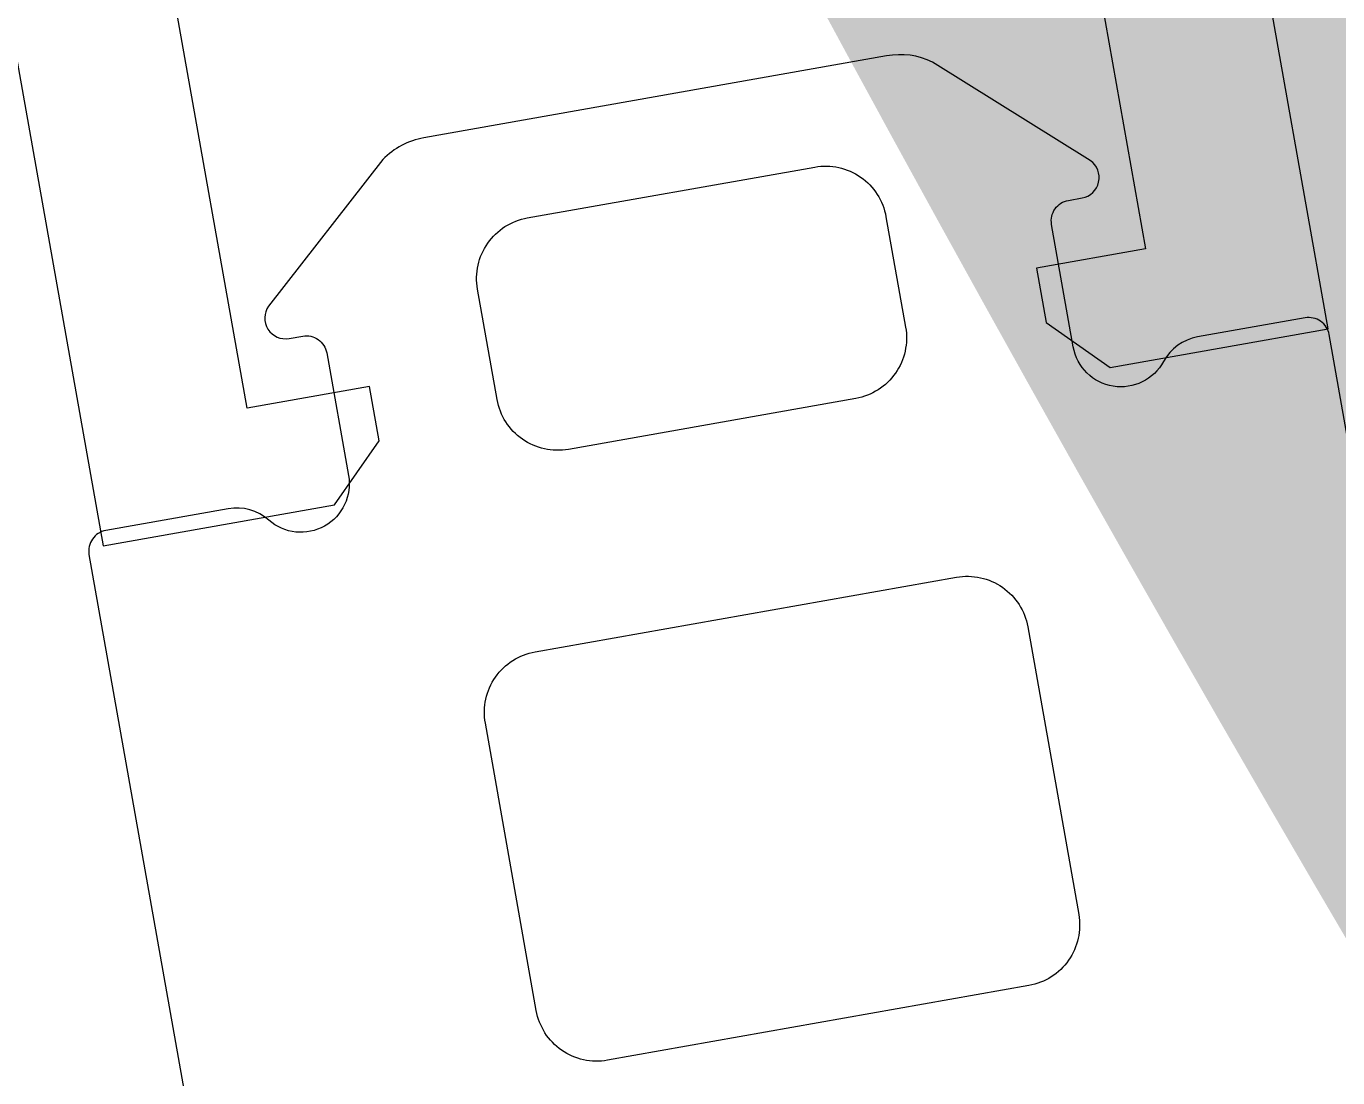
# Model space of a CAD drawing. Header units: millimetres. Extents: x 0 to 9483559, y -180456 to 305735.
# Drawn here: x 457245.15 to 457256.72, y 27038.27 to 27047.54 of the extents above; entities that cross this region are included whole.
import ezdxf
from ezdxf.enums import TextEntityAlignment as Align

# ---------------------------------------------------------------- set-up
doc = ezdxf.new("R2018")
doc.units = ezdxf.units.MM
for name, color, linetype, lineweight in [('АР_Маркер экспликации', 239, 'Continuous', 13), ('АР_Номер помещения', 250, 'Continuous', 9), ('АР_Размеры', 175, 'Continuous', 9), ('АР_Сущ Несущая стена', 250, 'Continuous', 50)]:
    doc.layers.add(name, color=color, linetype=linetype, lineweight=lineweight)
doc.layers.add('АР_Названия помещений', color=124, linetype='Continuous', lineweight=5, plot=False)
doc.layers.add('АР_Помещения_площадь', color=19, linetype='Continuous', lineweight=9, plot=False)
doc.styles.add('ISOCPEUR', font='', dxfattribs={"height": 250})
doc.styles.get("Standard").update_dxf_attribs({"font": 'GOST.TTF'})
doc.styles.get('ISOCPEUR').set_extended_font_data('ISOCPEUR', italic=True)

# ---------------------------------------------------------------- blocks, each defined once
blk = doc.blocks.new('*U333')
at = {"color": 7, "style": 'ISOCPEUR', "width": 0.7, "flags": 1}
blk.add_attdef('КАТЕГОРИЯ', (-499.166, -2092.186), '', height=250, dxfattribs=at)
at = {"layer": 'АР_Номер помещения', "color": 7, "style": 'ISOCPEUR', "width": 0.7}
blk.add_attdef('НОМЕР_ПОМЕЩЕНИЯ', text='', height=300, dxfattribs=at).set_placement((-13874.5, 6637.552), align=Align.MIDDLE_CENTER)
at = {"layer": 'АР_Помещения_площадь', "color": 7, "lineweight": 30, "width": 0.7, "flags": 104}
blk.add_attdef('ИМЯ_ПОМЕЩЕНИЯ', text='', height=100, dxfattribs=at).set_placement((157.628, 1217.141), align=Align.MIDDLE_CENTER)
at = {"layer": 'АР_Помещения_площадь', "color": 7, "style": 'ISOCPEUR', "width": 0.7}
blk.add_attdef('ПЛОЩАДЬ_ПОМЕЩЕНИЯ', text='', height=200, dxfattribs=at).set_placement((-12654.582, 407.672), align=Align.MIDDLE_RIGHT)
blk = doc.blocks.new('*U327')
at = {"color": 7, "style": 'ISOCPEUR', "width": 0.7, "flags": 1}
blk.add_attdef('КАТЕГОРИЯ', (-499.166, -2092.186), '', height=250, dxfattribs=at)
at = {"layer": 'АР_Номер помещения', "color": 7, "style": 'ISOCPEUR', "width": 0.7}
blk.add_attdef('НОМЕР_ПОМЕЩЕНИЯ', text='', height=300, dxfattribs=at).set_placement((-17424.901, 1870.773), align=Align.MIDDLE_CENTER)
at = {"layer": 'АР_Помещения_площадь', "color": 7, "lineweight": 30, "width": 0.7, "flags": 104}
blk.add_attdef('ИМЯ_ПОМЕЩЕНИЯ', text='', height=100, dxfattribs=at).set_placement((157.628, 1217.141), align=Align.MIDDLE_CENTER)
at = {"layer": 'АР_Помещения_площадь', "color": 7, "style": 'ISOCPEUR', "width": 0.7}
blk.add_attdef('ПЛОЩАДЬ_ПОМЕЩЕНИЯ', text='', height=200, dxfattribs=at).set_placement((-12452.811, 399.356), align=Align.MIDDLE_RIGHT)

msp = doc.modelspace()

# ---------------------------------------------------------------- linework, layer by layer
at = {"layer": 'АР_Размеры', "color": 5, "lineweight": 9, "ltscale": 100, "transparency": 33554687}
for points in [[(457228.551, 27140.44), (457245.829, 27042.958), (457247.87, 27043.32), (457248.265, 27043.885), (457248.18, 27044.365), (457247.099, 27044.174), (457246.227, 27049.096)], [(457228.551, 27140.44), (457245.829, 27042.958), (457247.87, 27043.32), (457248.265, 27043.885), (457248.18, 27044.365), (457247.099, 27044.174), (457246.227, 27049.096)], [(457228.551, 27140.44), (457245.829, 27042.958), (457247.87, 27043.32), (457248.265, 27043.885), (457248.18, 27044.365), (457247.099, 27044.174), (457246.227, 27049.096)], [(457228.551, 27140.44), (457245.829, 27042.958), (457247.87, 27043.32), (457248.265, 27043.885), (457248.18, 27044.365), (457247.099, 27044.174), (457246.227, 27049.096)], [(457228.551, 27140.44), (457245.829, 27042.958), (457247.87, 27043.32), (457248.265, 27043.885), (457248.18, 27044.365), (457247.099, 27044.174), (457246.227, 27049.096)], [(457228.551, 27140.44), (457245.829, 27042.958), (457247.87, 27043.32), (457248.265, 27043.885), (457248.18, 27044.365), (457247.099, 27044.174), (457246.227, 27049.096)], [(457228.551, 27140.44), (457245.829, 27042.958), (457247.87, 27043.32), (457248.265, 27043.885), (457248.18, 27044.365), (457247.099, 27044.174), (457246.227, 27049.096)], [(457228.551, 27140.44), (457245.829, 27042.958), (457247.87, 27043.32), (457248.265, 27043.885), (457248.18, 27044.365), (457247.099, 27044.174), (457246.227, 27049.096)], [(457228.551, 27140.44), (457245.829, 27042.958), (457247.87, 27043.32), (457248.265, 27043.885), (457248.18, 27044.365), (457247.099, 27044.174), (457246.227, 27049.096)], [(457228.551, 27140.44), (457245.829, 27042.958), (457247.87, 27043.32), (457248.265, 27043.885), (457248.18, 27044.365), (457247.099, 27044.174), (457246.227, 27049.096)], [(457228.551, 27140.44), (457245.829, 27042.958), (457247.87, 27043.32), (457248.265, 27043.885), (457248.18, 27044.365), (457247.099, 27044.174), (457246.227, 27049.096)], [(457228.551, 27140.44), (457245.829, 27042.958), (457247.87, 27043.32), (457248.265, 27043.885), (457248.18, 27044.365), (457247.099, 27044.174), (457246.227, 27049.096)], [(457228.551, 27140.44), (457245.829, 27042.958), (457247.87, 27043.32), (457248.265, 27043.885), (457248.18, 27044.365), (457247.099, 27044.174), (457246.227, 27049.096)], [(457228.551, 27140.44), (457245.829, 27042.958), (457247.87, 27043.32), (457248.265, 27043.885), (457248.18, 27044.365), (457247.099, 27044.174), (457246.227, 27049.096)], [(457228.551, 27140.44), (457245.829, 27042.958), (457247.87, 27043.32), (457248.265, 27043.885), (457248.18, 27044.365), (457247.099, 27044.174), (457246.227, 27049.096)], [(457228.551, 27140.44), (457245.829, 27042.958), (457247.87, 27043.32), (457248.265, 27043.885), (457248.18, 27044.365), (457247.099, 27044.174), (457246.227, 27049.096)], [(457228.551, 27140.44), (457245.829, 27042.958), (457247.87, 27043.32), (457248.265, 27043.885), (457248.18, 27044.365), (457247.099, 27044.174), (457246.227, 27049.096)], [(457228.551, 27140.44), (457245.829, 27042.958), (457247.87, 27043.32), (457248.265, 27043.885), (457248.18, 27044.365), (457247.099, 27044.174), (457246.227, 27049.096)], [(457228.551, 27140.44), (457245.829, 27042.958), (457247.87, 27043.32), (457248.265, 27043.885), (457248.18, 27044.365), (457247.099, 27044.174), (457246.227, 27049.096)], [(457228.551, 27140.44), (457245.829, 27042.958), (457247.87, 27043.32), (457248.265, 27043.885), (457248.18, 27044.365), (457247.099, 27044.174), (457246.227, 27049.096)], [(457228.551, 27140.44), (457245.829, 27042.958), (457247.87, 27043.32), (457248.265, 27043.885), (457248.18, 27044.365), (457247.099, 27044.174), (457246.227, 27049.096)], [(457228.551, 27140.44), (457245.829, 27042.958), (457247.87, 27043.32), (457248.265, 27043.885), (457248.18, 27044.365), (457247.099, 27044.174), (457246.227, 27049.096)], [(457228.551, 27140.44), (457245.829, 27042.958), (457247.87, 27043.32), (457248.265, 27043.885), (457248.18, 27044.365), (457247.099, 27044.174), (457246.227, 27049.096)], [(457228.551, 27140.44), (457245.829, 27042.958), (457247.87, 27043.32), (457248.265, 27043.885), (457248.18, 27044.365), (457247.099, 27044.174), (457246.227, 27049.096)], [(457228.551, 27140.44), (457245.829, 27042.958), (457247.87, 27043.32), (457248.265, 27043.885), (457248.18, 27044.365), (457247.099, 27044.174), (457246.227, 27049.096)], [(457228.551, 27140.44), (457245.829, 27042.958), (457247.87, 27043.32), (457248.265, 27043.885), (457248.18, 27044.365), (457247.099, 27044.174), (457246.227, 27049.096)], [(457228.551, 27140.44), (457245.829, 27042.958), (457247.87, 27043.32), (457248.265, 27043.885), (457248.18, 27044.365), (457247.099, 27044.174), (457246.227, 27049.096)], [(457228.551, 27140.44), (457245.829, 27042.958), (457247.87, 27043.32), (457248.265, 27043.885), (457248.18, 27044.365), (457247.099, 27044.174), (457246.227, 27049.096)], [(457228.551, 27140.44), (457245.829, 27042.958), (457247.87, 27043.32), (457248.265, 27043.885), (457248.18, 27044.365), (457247.099, 27044.174), (457246.227, 27049.096)], [(457228.551, 27140.44), (457245.829, 27042.958), (457247.87, 27043.32), (457248.265, 27043.885), (457248.18, 27044.365), (457247.099, 27044.174), (457246.227, 27049.096)], [(457228.551, 27140.44), (457245.829, 27042.958), (457247.87, 27043.32), (457248.265, 27043.885), (457248.18, 27044.365), (457247.099, 27044.174), (457246.227, 27049.096)], [(457254.15, 27050.5), (457255.022, 27045.578), (457254.062, 27045.408), (457254.147, 27044.928), (457254.712, 27044.532), (457256.633, 27044.873), (457255.591, 27050.755)], [(457254.15, 27050.5), (457255.022, 27045.578), (457254.062, 27045.408), (457254.147, 27044.928), (457254.712, 27044.532), (457256.633, 27044.873), (457255.591, 27050.755)], [(457254.15, 27050.5), (457255.022, 27045.578), (457254.062, 27045.408), (457254.147, 27044.928), (457254.712, 27044.532), (457256.633, 27044.873), (457255.591, 27050.755)], [(457254.15, 27050.5), (457255.022, 27045.578), (457254.062, 27045.408), (457254.147, 27044.928), (457254.712, 27044.532), (457256.633, 27044.873), (457255.591, 27050.755)], [(457254.15, 27050.5), (457255.022, 27045.578), (457254.062, 27045.408), (457254.147, 27044.928), (457254.712, 27044.532), (457256.633, 27044.873), (457255.591, 27050.755)], [(457254.15, 27050.5), (457255.022, 27045.578), (457254.062, 27045.408), (457254.147, 27044.928), (457254.712, 27044.532), (457256.633, 27044.873), (457255.591, 27050.755)], [(457254.15, 27050.5), (457255.022, 27045.578), (457254.062, 27045.408), (457254.147, 27044.928), (457254.712, 27044.532), (457256.633, 27044.873), (457255.591, 27050.755)], [(457254.15, 27050.5), (457255.022, 27045.578), (457254.062, 27045.408), (457254.147, 27044.928), (457254.712, 27044.532), (457256.633, 27044.873), (457255.591, 27050.755)], [(457254.15, 27050.5), (457255.022, 27045.578), (457254.062, 27045.408), (457254.147, 27044.928), (457254.712, 27044.532), (457256.633, 27044.873), (457255.591, 27050.755)], [(457254.15, 27050.5), (457255.022, 27045.578), (457254.062, 27045.408), (457254.147, 27044.928), (457254.712, 27044.532), (457256.633, 27044.873), (457255.591, 27050.755)], [(457254.15, 27050.5), (457255.022, 27045.578), (457254.062, 27045.408), (457254.147, 27044.928), (457254.712, 27044.532), (457256.633, 27044.873), (457255.591, 27050.755)], [(457254.15, 27050.5), (457255.022, 27045.578), (457254.062, 27045.408), (457254.147, 27044.928), (457254.712, 27044.532), (457256.633, 27044.873), (457255.591, 27050.755)], [(457254.15, 27050.5), (457255.022, 27045.578), (457254.062, 27045.408), (457254.147, 27044.928), (457254.712, 27044.532), (457256.633, 27044.873), (457255.591, 27050.755)], [(457254.15, 27050.5), (457255.022, 27045.578), (457254.062, 27045.408), (457254.147, 27044.928), (457254.712, 27044.532), (457256.633, 27044.873), (457255.591, 27050.755)], [(457254.15, 27050.5), (457255.022, 27045.578), (457254.062, 27045.408), (457254.147, 27044.928), (457254.712, 27044.532), (457256.633, 27044.873), (457255.591, 27050.755)], [(457254.15, 27050.5), (457255.022, 27045.578), (457254.062, 27045.408), (457254.147, 27044.928), (457254.712, 27044.532), (457256.633, 27044.873), (457255.591, 27050.755)], [(457254.15, 27050.5), (457255.022, 27045.578), (457254.062, 27045.408), (457254.147, 27044.928), (457254.712, 27044.532), (457256.633, 27044.873), (457255.591, 27050.755)], [(457254.15, 27050.5), (457255.022, 27045.578), (457254.062, 27045.408), (457254.147, 27044.928), (457254.712, 27044.532), (457256.633, 27044.873), (457255.591, 27050.755)], [(457254.15, 27050.5), (457255.022, 27045.578), (457254.062, 27045.408), (457254.147, 27044.928), (457254.712, 27044.532), (457256.633, 27044.873), (457255.591, 27050.755)], [(457254.15, 27050.5), (457255.022, 27045.578), (457254.062, 27045.408), (457254.147, 27044.928), (457254.712, 27044.532), (457256.633, 27044.873), (457255.591, 27050.755)], [(457254.15, 27050.5), (457255.022, 27045.578), (457254.062, 27045.408), (457254.147, 27044.928), (457254.712, 27044.532), (457256.633, 27044.873), (457255.591, 27050.755)], [(457254.15, 27050.5), (457255.022, 27045.578), (457254.062, 27045.408), (457254.147, 27044.928), (457254.712, 27044.532), (457256.633, 27044.873), (457255.591, 27050.755)], [(457254.15, 27050.5), (457255.022, 27045.578), (457254.062, 27045.408), (457254.147, 27044.928), (457254.712, 27044.532), (457256.633, 27044.873), (457255.591, 27050.755)], [(457254.15, 27050.5), (457255.022, 27045.578), (457254.062, 27045.408), (457254.147, 27044.928), (457254.712, 27044.532), (457256.633, 27044.873), (457255.591, 27050.755)], [(457254.15, 27050.5), (457255.022, 27045.578), (457254.062, 27045.408), (457254.147, 27044.928), (457254.712, 27044.532), (457256.633, 27044.873), (457255.591, 27050.755)], [(457254.15, 27050.5), (457255.022, 27045.578), (457254.062, 27045.408), (457254.147, 27044.928), (457254.712, 27044.532), (457256.633, 27044.873), (457255.591, 27050.755)], [(457254.15, 27050.5), (457255.022, 27045.578), (457254.062, 27045.408), (457254.147, 27044.928), (457254.712, 27044.532), (457256.633, 27044.873), (457255.591, 27050.755)], [(457254.15, 27050.5), (457255.022, 27045.578), (457254.062, 27045.408), (457254.147, 27044.928), (457254.712, 27044.532), (457256.633, 27044.873), (457255.591, 27050.755)], [(457254.15, 27050.5), (457255.022, 27045.578), (457254.062, 27045.408), (457254.147, 27044.928), (457254.712, 27044.532), (457256.633, 27044.873), (457255.591, 27050.755)], [(457254.15, 27050.5), (457255.022, 27045.578), (457254.062, 27045.408), (457254.147, 27044.928), (457254.712, 27044.532), (457256.633, 27044.873), (457255.591, 27050.755)], [(457254.15, 27050.5), (457255.022, 27045.578), (457254.062, 27045.408), (457254.147, 27044.928), (457254.712, 27044.532), (457256.633, 27044.873), (457255.591, 27050.755)], [(457256.643, 27044.821), (457256.643, 27044.821)], [(457256.643, 27044.821), (457256.643, 27044.821)], [(457256.643, 27044.821), (457256.643, 27044.821)], [(457256.643, 27044.821), (457256.643, 27044.821)], [(457256.643, 27044.821), (457256.643, 27044.821)], [(457256.643, 27044.821), (457256.643, 27044.821)], [(457256.643, 27044.821), (457256.643, 27044.821)], [(457256.643, 27044.821), (457256.643, 27044.821)], [(457256.643, 27044.821), (457256.643, 27044.821)], [(457256.643, 27044.821), (457256.643, 27044.821)], [(457256.643, 27044.821), (457256.643, 27044.821)], [(457256.643, 27044.821), (457256.643, 27044.821)], [(457256.643, 27044.821), (457256.643, 27044.821)], [(457256.643, 27044.821), (457256.643, 27044.821)], [(457256.643, 27044.821), (457256.643, 27044.821)], [(457256.643, 27044.821), (457256.643, 27044.821)], [(457256.643, 27044.821), (457256.643, 27044.821)], [(457256.643, 27044.821), (457256.643, 27044.821)], [(457256.643, 27044.821), (457256.643, 27044.821)], [(457256.643, 27044.821), (457256.643, 27044.821)], [(457256.643, 27044.821), (457256.643, 27044.821)], [(457256.643, 27044.821), (457256.643, 27044.821)], [(457256.643, 27044.821), (457256.643, 27044.821)], [(457256.643, 27044.821), (457256.643, 27044.821)], [(457256.643, 27044.821), (457256.643, 27044.821)], [(457256.643, 27044.821), (457256.643, 27044.821)], [(457256.643, 27044.821), (457256.643, 27044.821)], [(457256.643, 27044.821), (457256.643, 27044.821)], [(457256.643, 27044.821), (457256.643, 27044.821)], [(457256.643, 27044.821), (457256.643, 27044.821)], [(457256.643, 27044.821), (457256.643, 27044.821)], [(457245.705, 27042.882), (457245.705, 27042.882)], [(457245.705, 27042.882), (457245.705, 27042.882)], [(457245.705, 27042.882), (457245.705, 27042.882)], [(457245.705, 27042.882), (457245.705, 27042.882)], [(457245.705, 27042.882), (457245.705, 27042.882)], [(457245.705, 27042.882), (457245.705, 27042.882)], [(457245.705, 27042.882), (457245.705, 27042.882)], [(457245.705, 27042.882), (457245.705, 27042.882)], [(457245.705, 27042.882), (457245.705, 27042.882)], [(457245.705, 27042.882), (457245.705, 27042.882)], [(457245.705, 27042.882), (457245.705, 27042.882)], [(457245.705, 27042.882), (457245.705, 27042.882)], [(457245.705, 27042.882), (457245.705, 27042.882)], [(457245.705, 27042.882), (457245.705, 27042.882)], [(457245.705, 27042.882), (457245.705, 27042.882)], [(457245.705, 27042.882), (457245.705, 27042.882)], [(457245.705, 27042.882), (457245.705, 27042.882)], [(457245.705, 27042.882), (457245.705, 27042.882)], [(457245.705, 27042.882), (457245.705, 27042.882)], [(457245.705, 27042.882), (457245.705, 27042.882)], [(457245.705, 27042.882), (457245.705, 27042.882)], [(457245.705, 27042.882), (457245.705, 27042.882)], [(457245.705, 27042.882), (457245.705, 27042.882)], [(457245.705, 27042.882), (457245.705, 27042.882)], [(457245.705, 27042.882), (457245.705, 27042.882)], [(457245.705, 27042.882), (457245.705, 27042.882)], [(457245.705, 27042.882), (457245.705, 27042.882)], [(457245.705, 27042.882), (457245.705, 27042.882)], [(457245.705, 27042.882), (457245.705, 27042.882)], [(457245.705, 27042.882), (457245.705, 27042.882)], [(457245.705, 27042.882), (457245.705, 27042.882)]]:
    msp.add_lwpolyline(points, dxfattribs=at)
msp.add_lwpolyline([(457258.213, 27035.961), (457256.643, 27044.821, 0.414214), (457256.431, 27044.969), (457255.483, 27044.801, 0.228752), (457255.182, 27044.584, -0.710164), (457254.386, 27044.713), (457254.195, 27045.793, -0.4144), (457254.343, 27046.005), (457254.463, 27046.026, 0.66825), (457254.536, 27046.356), (457253.144, 27047.224, 0.164348), (457252.74, 27047.278), (457248.658, 27046.555, 0.164348), (457248.297, 27046.365), (457247.288, 27045.072, 0.66825), (457247.47, 27044.787), (457247.59, 27044.808, -0.4144), (457247.802, 27044.66), (457247.994, 27043.58, -0.710164), (457247.291, 27043.185, 0.228752), (457246.934, 27043.286), (457245.854, 27043.094, 0.4144), (457245.705, 27042.882), (457246.961, 27035.799, 0.430028)], format="xyb", dxfattribs=at)
msp.add_lwpolyline([(457258.213, 27035.961), (457256.643, 27044.821, 0.414214), (457256.431, 27044.969), (457255.483, 27044.801, 0.228752), (457255.182, 27044.584, -0.710164), (457254.386, 27044.713), (457254.195, 27045.793, -0.4144), (457254.343, 27046.005), (457254.463, 27046.026, 0.66825), (457254.536, 27046.356), (457253.144, 27047.224, 0.164348), (457252.74, 27047.278), (457248.658, 27046.555, 0.164348), (457248.297, 27046.365), (457247.288, 27045.072, 0.66825), (457247.47, 27044.787), (457247.59, 27044.808, -0.4144), (457247.802, 27044.66), (457247.994, 27043.58, -0.710164), (457247.291, 27043.185, 0.228752), (457246.934, 27043.286), (457245.854, 27043.094, 0.4144), (457245.705, 27042.882), (457246.961, 27035.799, 0.430028)], format="xyb", dxfattribs=at)
msp.add_lwpolyline([(457258.213, 27035.961), (457256.643, 27044.821, 0.414214), (457256.431, 27044.969), (457255.483, 27044.801, 0.228752), (457255.182, 27044.584, -0.710164), (457254.386, 27044.713), (457254.195, 27045.793, -0.4144), (457254.343, 27046.005), (457254.463, 27046.026, 0.66825), (457254.536, 27046.356), (457253.144, 27047.224, 0.164348), (457252.74, 27047.278), (457248.658, 27046.555, 0.164348), (457248.297, 27046.365), (457247.288, 27045.072, 0.66825), (457247.47, 27044.787), (457247.59, 27044.808, -0.4144), (457247.802, 27044.66), (457247.994, 27043.58, -0.710164), (457247.291, 27043.185, 0.228752), (457246.934, 27043.286), (457245.854, 27043.094, 0.4144), (457245.705, 27042.882), (457246.961, 27035.799, 0.430028)], format="xyb", dxfattribs=at)
msp.add_lwpolyline([(457258.213, 27035.961), (457256.643, 27044.821, 0.414214), (457256.431, 27044.969), (457255.483, 27044.801, 0.228752), (457255.182, 27044.584, -0.710164), (457254.386, 27044.713), (457254.195, 27045.793, -0.4144), (457254.343, 27046.005), (457254.463, 27046.026, 0.66825), (457254.536, 27046.356), (457253.144, 27047.224, 0.164348), (457252.74, 27047.278), (457248.658, 27046.555, 0.164348), (457248.297, 27046.365), (457247.288, 27045.072, 0.66825), (457247.47, 27044.787), (457247.59, 27044.808, -0.4144), (457247.802, 27044.66), (457247.994, 27043.58, -0.710164), (457247.291, 27043.185, 0.228752), (457246.934, 27043.286), (457245.854, 27043.094, 0.4144), (457245.705, 27042.882), (457246.961, 27035.799, 0.430028)], format="xyb", dxfattribs=at)
msp.add_lwpolyline([(457258.213, 27035.961), (457256.643, 27044.821, 0.414214), (457256.431, 27044.969), (457255.483, 27044.801, 0.228752), (457255.182, 27044.584, -0.710164), (457254.386, 27044.713), (457254.195, 27045.793, -0.4144), (457254.343, 27046.005), (457254.463, 27046.026, 0.66825), (457254.536, 27046.356), (457253.144, 27047.224, 0.164348), (457252.74, 27047.278), (457248.658, 27046.555, 0.164348), (457248.297, 27046.365), (457247.288, 27045.072, 0.66825), (457247.47, 27044.787), (457247.59, 27044.808, -0.4144), (457247.802, 27044.66), (457247.994, 27043.58, -0.710164), (457247.291, 27043.185, 0.228752), (457246.934, 27043.286), (457245.854, 27043.094, 0.4144), (457245.705, 27042.882), (457246.961, 27035.799, 0.430028)], format="xyb", dxfattribs=at)
msp.add_lwpolyline([(457258.213, 27035.961), (457256.643, 27044.821, 0.414214), (457256.431, 27044.969), (457255.483, 27044.801, 0.228752), (457255.182, 27044.584, -0.710164), (457254.386, 27044.713), (457254.195, 27045.793, -0.4144), (457254.343, 27046.005), (457254.463, 27046.026, 0.66825), (457254.536, 27046.356), (457253.144, 27047.224, 0.164348), (457252.74, 27047.278), (457248.658, 27046.555, 0.164348), (457248.297, 27046.365), (457247.288, 27045.072, 0.66825), (457247.47, 27044.787), (457247.59, 27044.808, -0.4144), (457247.802, 27044.66), (457247.994, 27043.58, -0.710164), (457247.291, 27043.185, 0.228752), (457246.934, 27043.286), (457245.854, 27043.094, 0.4144), (457245.705, 27042.882), (457246.961, 27035.799, 0.430028)], format="xyb", dxfattribs=at)
msp.add_lwpolyline([(457258.213, 27035.961), (457256.643, 27044.821, 0.414214), (457256.431, 27044.969), (457255.483, 27044.801, 0.228752), (457255.182, 27044.584, -0.710164), (457254.386, 27044.713), (457254.195, 27045.793, -0.4144), (457254.343, 27046.005), (457254.463, 27046.026, 0.66825), (457254.536, 27046.356), (457253.144, 27047.224, 0.164348), (457252.74, 27047.278), (457248.658, 27046.555, 0.164348), (457248.297, 27046.365), (457247.288, 27045.072, 0.66825), (457247.47, 27044.787), (457247.59, 27044.808, -0.4144), (457247.802, 27044.66), (457247.994, 27043.58, -0.710164), (457247.291, 27043.185, 0.228752), (457246.934, 27043.286), (457245.854, 27043.094, 0.4144), (457245.705, 27042.882), (457246.961, 27035.799, 0.430028)], format="xyb", dxfattribs=at)
msp.add_lwpolyline([(457258.213, 27035.961), (457256.643, 27044.821, 0.414214), (457256.431, 27044.969), (457255.483, 27044.801, 0.228752), (457255.182, 27044.584, -0.710164), (457254.386, 27044.713), (457254.195, 27045.793, -0.4144), (457254.343, 27046.005), (457254.463, 27046.026, 0.66825), (457254.536, 27046.356), (457253.144, 27047.224, 0.164348), (457252.74, 27047.278), (457248.658, 27046.555, 0.164348), (457248.297, 27046.365), (457247.288, 27045.072, 0.66825), (457247.47, 27044.787), (457247.59, 27044.808, -0.4144), (457247.802, 27044.66), (457247.994, 27043.58, -0.710164), (457247.291, 27043.185, 0.228752), (457246.934, 27043.286), (457245.854, 27043.094, 0.4144), (457245.705, 27042.882), (457246.961, 27035.799, 0.430028)], format="xyb", dxfattribs=at)
msp.add_lwpolyline([(457258.213, 27035.961), (457256.643, 27044.821, 0.414214), (457256.431, 27044.969), (457255.483, 27044.801, 0.228752), (457255.182, 27044.584, -0.710164), (457254.386, 27044.713), (457254.195, 27045.793, -0.4144), (457254.343, 27046.005), (457254.463, 27046.026, 0.66825), (457254.536, 27046.356), (457253.144, 27047.224, 0.164348), (457252.74, 27047.278), (457248.658, 27046.555, 0.164348), (457248.297, 27046.365), (457247.288, 27045.072, 0.66825), (457247.47, 27044.787), (457247.59, 27044.808, -0.4144), (457247.802, 27044.66), (457247.994, 27043.58, -0.710164), (457247.291, 27043.185, 0.228752), (457246.934, 27043.286), (457245.854, 27043.094, 0.4144), (457245.705, 27042.882), (457246.961, 27035.799, 0.430028)], format="xyb", dxfattribs=at)
msp.add_lwpolyline([(457258.213, 27035.961), (457256.643, 27044.821, 0.414214), (457256.431, 27044.969), (457255.483, 27044.801, 0.228752), (457255.182, 27044.584, -0.710164), (457254.386, 27044.713), (457254.195, 27045.793, -0.4144), (457254.343, 27046.005), (457254.463, 27046.026, 0.66825), (457254.536, 27046.356), (457253.144, 27047.224, 0.164348), (457252.74, 27047.278), (457248.658, 27046.555, 0.164348), (457248.297, 27046.365), (457247.288, 27045.072, 0.66825), (457247.47, 27044.787), (457247.59, 27044.808, -0.4144), (457247.802, 27044.66), (457247.994, 27043.58, -0.710164), (457247.291, 27043.185, 0.228752), (457246.934, 27043.286), (457245.854, 27043.094, 0.4144), (457245.705, 27042.882), (457246.961, 27035.799, 0.430028)], format="xyb", dxfattribs=at)
msp.add_lwpolyline([(457258.213, 27035.961), (457256.643, 27044.821, 0.414214), (457256.431, 27044.969), (457255.483, 27044.801, 0.228752), (457255.182, 27044.584, -0.710164), (457254.386, 27044.713), (457254.195, 27045.793, -0.4144), (457254.343, 27046.005), (457254.463, 27046.026, 0.66825), (457254.536, 27046.356), (457253.144, 27047.224, 0.164348), (457252.74, 27047.278), (457248.658, 27046.555, 0.164348), (457248.297, 27046.365), (457247.288, 27045.072, 0.66825), (457247.47, 27044.787), (457247.59, 27044.808, -0.4144), (457247.802, 27044.66), (457247.994, 27043.58, -0.710164), (457247.291, 27043.185, 0.228752), (457246.934, 27043.286), (457245.854, 27043.094, 0.4144), (457245.705, 27042.882), (457246.961, 27035.799, 0.430028)], format="xyb", dxfattribs=at)
msp.add_lwpolyline([(457258.213, 27035.961), (457256.643, 27044.821, 0.414214), (457256.431, 27044.969), (457255.483, 27044.801, 0.228752), (457255.182, 27044.584, -0.710164), (457254.386, 27044.713), (457254.195, 27045.793, -0.4144), (457254.343, 27046.005), (457254.463, 27046.026, 0.66825), (457254.536, 27046.356), (457253.144, 27047.224, 0.164348), (457252.74, 27047.278), (457248.658, 27046.555, 0.164348), (457248.297, 27046.365), (457247.288, 27045.072, 0.66825), (457247.47, 27044.787), (457247.59, 27044.808, -0.4144), (457247.802, 27044.66), (457247.994, 27043.58, -0.710164), (457247.291, 27043.185, 0.228752), (457246.934, 27043.286), (457245.854, 27043.094, 0.4144), (457245.705, 27042.882), (457246.961, 27035.799, 0.430028)], format="xyb", dxfattribs=at)
msp.add_lwpolyline([(457258.213, 27035.961), (457256.643, 27044.821, 0.414214), (457256.431, 27044.969), (457255.483, 27044.801, 0.228752), (457255.182, 27044.584, -0.710164), (457254.386, 27044.713), (457254.195, 27045.793, -0.4144), (457254.343, 27046.005), (457254.463, 27046.026, 0.66825), (457254.536, 27046.356), (457253.144, 27047.224, 0.164348), (457252.74, 27047.278), (457248.658, 27046.555, 0.164348), (457248.297, 27046.365), (457247.288, 27045.072, 0.66825), (457247.47, 27044.787), (457247.59, 27044.808, -0.4144), (457247.802, 27044.66), (457247.994, 27043.58, -0.710164), (457247.291, 27043.185, 0.228752), (457246.934, 27043.286), (457245.854, 27043.094, 0.4144), (457245.705, 27042.882), (457246.961, 27035.799, 0.430028)], format="xyb", dxfattribs=at)
msp.add_lwpolyline([(457258.213, 27035.961), (457256.643, 27044.821, 0.414214), (457256.431, 27044.969), (457255.483, 27044.801, 0.228752), (457255.182, 27044.584, -0.710164), (457254.386, 27044.713), (457254.195, 27045.793, -0.4144), (457254.343, 27046.005), (457254.463, 27046.026, 0.66825), (457254.536, 27046.356), (457253.144, 27047.224, 0.164348), (457252.74, 27047.278), (457248.658, 27046.555, 0.164348), (457248.297, 27046.365), (457247.288, 27045.072, 0.66825), (457247.47, 27044.787), (457247.59, 27044.808, -0.4144), (457247.802, 27044.66), (457247.994, 27043.58, -0.710164), (457247.291, 27043.185, 0.228752), (457246.934, 27043.286), (457245.854, 27043.094, 0.4144), (457245.705, 27042.882), (457246.961, 27035.799, 0.430028)], format="xyb", dxfattribs=at)
msp.add_lwpolyline([(457258.213, 27035.961), (457256.643, 27044.821, 0.414214), (457256.431, 27044.969), (457255.483, 27044.801, 0.228752), (457255.182, 27044.584, -0.710164), (457254.386, 27044.713), (457254.195, 27045.793, -0.4144), (457254.343, 27046.005), (457254.463, 27046.026, 0.66825), (457254.536, 27046.356), (457253.144, 27047.224, 0.164348), (457252.74, 27047.278), (457248.658, 27046.555, 0.164348), (457248.297, 27046.365), (457247.288, 27045.072, 0.66825), (457247.47, 27044.787), (457247.59, 27044.808, -0.4144), (457247.802, 27044.66), (457247.994, 27043.58, -0.710164), (457247.291, 27043.185, 0.228752), (457246.934, 27043.286), (457245.854, 27043.094, 0.4144), (457245.705, 27042.882), (457246.961, 27035.799, 0.430028)], format="xyb", dxfattribs=at)
msp.add_lwpolyline([(457258.213, 27035.961), (457256.643, 27044.821, 0.414214), (457256.431, 27044.969), (457255.483, 27044.801, 0.228752), (457255.182, 27044.584, -0.710164), (457254.386, 27044.713), (457254.195, 27045.793, -0.4144), (457254.343, 27046.005), (457254.463, 27046.026, 0.66825), (457254.536, 27046.356), (457253.144, 27047.224, 0.164348), (457252.74, 27047.278), (457248.658, 27046.555, 0.164348), (457248.297, 27046.365), (457247.288, 27045.072, 0.66825), (457247.47, 27044.787), (457247.59, 27044.808, -0.4144), (457247.802, 27044.66), (457247.994, 27043.58, -0.710164), (457247.291, 27043.185, 0.228752), (457246.934, 27043.286), (457245.854, 27043.094, 0.4144), (457245.705, 27042.882), (457246.961, 27035.799, 0.430028)], format="xyb", dxfattribs=at)
msp.add_lwpolyline([(457258.213, 27035.961), (457256.643, 27044.821, 0.414214), (457256.431, 27044.969), (457255.483, 27044.801, 0.228752), (457255.182, 27044.584, -0.710164), (457254.386, 27044.713), (457254.195, 27045.793, -0.4144), (457254.343, 27046.005), (457254.463, 27046.026, 0.66825), (457254.536, 27046.356), (457253.144, 27047.224, 0.164348), (457252.74, 27047.278), (457248.658, 27046.555, 0.164348), (457248.297, 27046.365), (457247.288, 27045.072, 0.66825), (457247.47, 27044.787), (457247.59, 27044.808, -0.4144), (457247.802, 27044.66), (457247.994, 27043.58, -0.710164), (457247.291, 27043.185, 0.228752), (457246.934, 27043.286), (457245.854, 27043.094, 0.4144), (457245.705, 27042.882), (457246.961, 27035.799, 0.430028)], format="xyb", dxfattribs=at)
msp.add_lwpolyline([(457258.213, 27035.961), (457256.643, 27044.821, 0.414214), (457256.431, 27044.969), (457255.483, 27044.801, 0.228752), (457255.182, 27044.584, -0.710164), (457254.386, 27044.713), (457254.195, 27045.793, -0.4144), (457254.343, 27046.005), (457254.463, 27046.026, 0.66825), (457254.536, 27046.356), (457253.144, 27047.224, 0.164348), (457252.74, 27047.278), (457248.658, 27046.555, 0.164348), (457248.297, 27046.365), (457247.288, 27045.072, 0.66825), (457247.47, 27044.787), (457247.59, 27044.808, -0.4144), (457247.802, 27044.66), (457247.994, 27043.58, -0.710164), (457247.291, 27043.185, 0.228752), (457246.934, 27043.286), (457245.854, 27043.094, 0.4144), (457245.705, 27042.882), (457246.961, 27035.799, 0.430028)], format="xyb", dxfattribs=at)
msp.add_lwpolyline([(457258.213, 27035.961), (457256.643, 27044.821, 0.414214), (457256.431, 27044.969), (457255.483, 27044.801, 0.228752), (457255.182, 27044.584, -0.710164), (457254.386, 27044.713), (457254.195, 27045.793, -0.4144), (457254.343, 27046.005), (457254.463, 27046.026, 0.66825), (457254.536, 27046.356), (457253.144, 27047.224, 0.164348), (457252.74, 27047.278), (457248.658, 27046.555, 0.164348), (457248.297, 27046.365), (457247.288, 27045.072, 0.66825), (457247.47, 27044.787), (457247.59, 27044.808, -0.4144), (457247.802, 27044.66), (457247.994, 27043.58, -0.710164), (457247.291, 27043.185, 0.228752), (457246.934, 27043.286), (457245.854, 27043.094, 0.4144), (457245.705, 27042.882), (457246.961, 27035.799, 0.430028)], format="xyb", dxfattribs=at)
msp.add_lwpolyline([(457258.213, 27035.961), (457256.643, 27044.821, 0.414214), (457256.431, 27044.969), (457255.483, 27044.801, 0.228752), (457255.182, 27044.584, -0.710164), (457254.386, 27044.713), (457254.195, 27045.793, -0.4144), (457254.343, 27046.005), (457254.463, 27046.026, 0.66825), (457254.536, 27046.356), (457253.144, 27047.224, 0.164348), (457252.74, 27047.278), (457248.658, 27046.555, 0.164348), (457248.297, 27046.365), (457247.288, 27045.072, 0.66825), (457247.47, 27044.787), (457247.59, 27044.808, -0.4144), (457247.802, 27044.66), (457247.994, 27043.58, -0.710164), (457247.291, 27043.185, 0.228752), (457246.934, 27043.286), (457245.854, 27043.094, 0.4144), (457245.705, 27042.882), (457246.961, 27035.799, 0.430028)], format="xyb", dxfattribs=at)
msp.add_lwpolyline([(457258.213, 27035.961), (457256.643, 27044.821, 0.414214), (457256.431, 27044.969), (457255.483, 27044.801, 0.228752), (457255.182, 27044.584, -0.710164), (457254.386, 27044.713), (457254.195, 27045.793, -0.4144), (457254.343, 27046.005), (457254.463, 27046.026, 0.66825), (457254.536, 27046.356), (457253.144, 27047.224, 0.164348), (457252.74, 27047.278), (457248.658, 27046.555, 0.164348), (457248.297, 27046.365), (457247.288, 27045.072, 0.66825), (457247.47, 27044.787), (457247.59, 27044.808, -0.4144), (457247.802, 27044.66), (457247.994, 27043.58, -0.710164), (457247.291, 27043.185, 0.228752), (457246.934, 27043.286), (457245.854, 27043.094, 0.4144), (457245.705, 27042.882), (457246.961, 27035.799, 0.430028)], format="xyb", dxfattribs=at)
msp.add_lwpolyline([(457258.213, 27035.961), (457256.643, 27044.821, 0.414214), (457256.431, 27044.969), (457255.483, 27044.801, 0.228752), (457255.182, 27044.584, -0.710164), (457254.386, 27044.713), (457254.195, 27045.793, -0.4144), (457254.343, 27046.005), (457254.463, 27046.026, 0.66825), (457254.536, 27046.356), (457253.144, 27047.224, 0.164348), (457252.74, 27047.278), (457248.658, 27046.555, 0.164348), (457248.297, 27046.365), (457247.288, 27045.072, 0.66825), (457247.47, 27044.787), (457247.59, 27044.808, -0.4144), (457247.802, 27044.66), (457247.994, 27043.58, -0.710164), (457247.291, 27043.185, 0.228752), (457246.934, 27043.286), (457245.854, 27043.094, 0.4144), (457245.705, 27042.882), (457246.961, 27035.799, 0.430028)], format="xyb", dxfattribs=at)
msp.add_lwpolyline([(457258.213, 27035.961), (457256.643, 27044.821, 0.414214), (457256.431, 27044.969), (457255.483, 27044.801, 0.228752), (457255.182, 27044.584, -0.710164), (457254.386, 27044.713), (457254.195, 27045.793, -0.4144), (457254.343, 27046.005), (457254.463, 27046.026, 0.66825), (457254.536, 27046.356), (457253.144, 27047.224, 0.164348), (457252.74, 27047.278), (457248.658, 27046.555, 0.164348), (457248.297, 27046.365), (457247.288, 27045.072, 0.66825), (457247.47, 27044.787), (457247.59, 27044.808, -0.4144), (457247.802, 27044.66), (457247.994, 27043.58, -0.710164), (457247.291, 27043.185, 0.228752), (457246.934, 27043.286), (457245.854, 27043.094, 0.4144), (457245.705, 27042.882), (457246.961, 27035.799, 0.430028)], format="xyb", dxfattribs=at)
msp.add_lwpolyline([(457258.213, 27035.961), (457256.643, 27044.821, 0.414214), (457256.431, 27044.969), (457255.483, 27044.801, 0.228752), (457255.182, 27044.584, -0.710164), (457254.386, 27044.713), (457254.195, 27045.793, -0.4144), (457254.343, 27046.005), (457254.463, 27046.026, 0.66825), (457254.536, 27046.356), (457253.144, 27047.224, 0.164348), (457252.74, 27047.278), (457248.658, 27046.555, 0.164348), (457248.297, 27046.365), (457247.288, 27045.072, 0.66825), (457247.47, 27044.787), (457247.59, 27044.808, -0.4144), (457247.802, 27044.66), (457247.994, 27043.58, -0.710164), (457247.291, 27043.185, 0.228752), (457246.934, 27043.286), (457245.854, 27043.094, 0.4144), (457245.705, 27042.882), (457246.961, 27035.799, 0.430028)], format="xyb", dxfattribs=at)
msp.add_lwpolyline([(457258.213, 27035.961), (457256.643, 27044.821, 0.414214), (457256.431, 27044.969), (457255.483, 27044.801, 0.228752), (457255.182, 27044.584, -0.710164), (457254.386, 27044.713), (457254.195, 27045.793, -0.4144), (457254.343, 27046.005), (457254.463, 27046.026, 0.66825), (457254.536, 27046.356), (457253.144, 27047.224, 0.164348), (457252.74, 27047.278), (457248.658, 27046.555, 0.164348), (457248.297, 27046.365), (457247.288, 27045.072, 0.66825), (457247.47, 27044.787), (457247.59, 27044.808, -0.4144), (457247.802, 27044.66), (457247.994, 27043.58, -0.710164), (457247.291, 27043.185, 0.228752), (457246.934, 27043.286), (457245.854, 27043.094, 0.4144), (457245.705, 27042.882), (457246.961, 27035.799, 0.430028)], format="xyb", dxfattribs=at)
msp.add_lwpolyline([(457258.213, 27035.961), (457256.643, 27044.821, 0.414214), (457256.431, 27044.969), (457255.483, 27044.801, 0.228752), (457255.182, 27044.584, -0.710164), (457254.386, 27044.713), (457254.195, 27045.793, -0.4144), (457254.343, 27046.005), (457254.463, 27046.026, 0.66825), (457254.536, 27046.356), (457253.144, 27047.224, 0.164348), (457252.74, 27047.278), (457248.658, 27046.555, 0.164348), (457248.297, 27046.365), (457247.288, 27045.072, 0.66825), (457247.47, 27044.787), (457247.59, 27044.808, -0.4144), (457247.802, 27044.66), (457247.994, 27043.58, -0.710164), (457247.291, 27043.185, 0.228752), (457246.934, 27043.286), (457245.854, 27043.094, 0.4144), (457245.705, 27042.882), (457246.961, 27035.799, 0.430028)], format="xyb", dxfattribs=at)
msp.add_lwpolyline([(457258.213, 27035.961), (457256.643, 27044.821, 0.414214), (457256.431, 27044.969), (457255.483, 27044.801, 0.228752), (457255.182, 27044.584, -0.710164), (457254.386, 27044.713), (457254.195, 27045.793, -0.4144), (457254.343, 27046.005), (457254.463, 27046.026, 0.66825), (457254.536, 27046.356), (457253.144, 27047.224, 0.164348), (457252.74, 27047.278), (457248.658, 27046.555, 0.164348), (457248.297, 27046.365), (457247.288, 27045.072, 0.66825), (457247.47, 27044.787), (457247.59, 27044.808, -0.4144), (457247.802, 27044.66), (457247.994, 27043.58, -0.710164), (457247.291, 27043.185, 0.228752), (457246.934, 27043.286), (457245.854, 27043.094, 0.4144), (457245.705, 27042.882), (457246.961, 27035.799, 0.430028)], format="xyb", dxfattribs=at)
msp.add_lwpolyline([(457258.213, 27035.961), (457256.643, 27044.821, 0.414214), (457256.431, 27044.969), (457255.483, 27044.801, 0.228752), (457255.182, 27044.584, -0.710164), (457254.386, 27044.713), (457254.195, 27045.793, -0.4144), (457254.343, 27046.005), (457254.463, 27046.026, 0.66825), (457254.536, 27046.356), (457253.144, 27047.224, 0.164348), (457252.74, 27047.278), (457248.658, 27046.555, 0.164348), (457248.297, 27046.365), (457247.288, 27045.072, 0.66825), (457247.47, 27044.787), (457247.59, 27044.808, -0.4144), (457247.802, 27044.66), (457247.994, 27043.58, -0.710164), (457247.291, 27043.185, 0.228752), (457246.934, 27043.286), (457245.854, 27043.094, 0.4144), (457245.705, 27042.882), (457246.961, 27035.799, 0.430028)], format="xyb", dxfattribs=at)
msp.add_lwpolyline([(457258.213, 27035.961), (457256.643, 27044.821, 0.414214), (457256.431, 27044.969), (457255.483, 27044.801, 0.228752), (457255.182, 27044.584, -0.710164), (457254.386, 27044.713), (457254.195, 27045.793, -0.4144), (457254.343, 27046.005), (457254.463, 27046.026, 0.66825), (457254.536, 27046.356), (457253.144, 27047.224, 0.164348), (457252.74, 27047.278), (457248.658, 27046.555, 0.164348), (457248.297, 27046.365), (457247.288, 27045.072, 0.66825), (457247.47, 27044.787), (457247.59, 27044.808, -0.4144), (457247.802, 27044.66), (457247.994, 27043.58, -0.710164), (457247.291, 27043.185, 0.228752), (457246.934, 27043.286), (457245.854, 27043.094, 0.4144), (457245.705, 27042.882), (457246.961, 27035.799, 0.430028)], format="xyb", dxfattribs=at)
msp.add_lwpolyline([(457258.213, 27035.961), (457256.643, 27044.821, 0.414214), (457256.431, 27044.969), (457255.483, 27044.801, 0.228752), (457255.182, 27044.584, -0.710164), (457254.386, 27044.713), (457254.195, 27045.793, -0.4144), (457254.343, 27046.005), (457254.463, 27046.026, 0.66825), (457254.536, 27046.356), (457253.144, 27047.224, 0.164348), (457252.74, 27047.278), (457248.658, 27046.555, 0.164348), (457248.297, 27046.365), (457247.288, 27045.072, 0.66825), (457247.47, 27044.787), (457247.59, 27044.808, -0.4144), (457247.802, 27044.66), (457247.994, 27043.58, -0.710164), (457247.291, 27043.185, 0.228752), (457246.934, 27043.286), (457245.854, 27043.094, 0.4144), (457245.705, 27042.882), (457246.961, 27035.799, 0.430028)], format="xyb", dxfattribs=at)
msp.add_lwpolyline([(457258.213, 27035.961), (457256.643, 27044.821, 0.414214), (457256.431, 27044.969), (457255.483, 27044.801, 0.228752), (457255.182, 27044.584, -0.710164), (457254.386, 27044.713), (457254.195, 27045.793, -0.4144), (457254.343, 27046.005), (457254.463, 27046.026, 0.66825), (457254.536, 27046.356), (457253.144, 27047.224, 0.164348), (457252.74, 27047.278), (457248.658, 27046.555, 0.164348), (457248.297, 27046.365), (457247.288, 27045.072, 0.66825), (457247.47, 27044.787), (457247.59, 27044.808, -0.4144), (457247.802, 27044.66), (457247.994, 27043.58, -0.710164), (457247.291, 27043.185, 0.228752), (457246.934, 27043.286), (457245.854, 27043.094, 0.4144), (457245.705, 27042.882), (457246.961, 27035.799, 0.430028)], format="xyb", dxfattribs=at)
at = {"layer": 'АР_Размеры', "color": 5, "lineweight": 9}
for points in [[(457249.571, 27045.85), (457252.106, 27046.299, -0.414214), (457252.734, 27045.861), (457252.907, 27044.886, -0.414214), (457252.468, 27044.258), (457249.933, 27043.809, -0.414214), (457249.305, 27044.248), (457249.132, 27045.222, -0.414214)], [(457249.571, 27045.85), (457252.106, 27046.299, -0.414214), (457252.734, 27045.861), (457252.907, 27044.886, -0.414214), (457252.468, 27044.258), (457249.933, 27043.809, -0.414214), (457249.305, 27044.248), (457249.132, 27045.222, -0.414214)], [(457249.571, 27045.85), (457252.106, 27046.299, -0.414214), (457252.734, 27045.861), (457252.907, 27044.886, -0.414214), (457252.468, 27044.258), (457249.933, 27043.809, -0.414214), (457249.305, 27044.248), (457249.132, 27045.222, -0.414214)], [(457249.571, 27045.85), (457252.106, 27046.299, -0.414214), (457252.734, 27045.861), (457252.907, 27044.886, -0.414214), (457252.468, 27044.258), (457249.933, 27043.809, -0.414214), (457249.305, 27044.248), (457249.132, 27045.222, -0.414214)], [(457249.571, 27045.85), (457252.106, 27046.299, -0.414214), (457252.734, 27045.861), (457252.907, 27044.886, -0.414214), (457252.468, 27044.258), (457249.933, 27043.809, -0.414214), (457249.305, 27044.248), (457249.132, 27045.222, -0.414214)], [(457249.571, 27045.85), (457252.106, 27046.299, -0.414214), (457252.734, 27045.861), (457252.907, 27044.886, -0.414214), (457252.468, 27044.258), (457249.933, 27043.809, -0.414214), (457249.305, 27044.248), (457249.132, 27045.222, -0.414214)], [(457249.571, 27045.85), (457252.106, 27046.299, -0.414214), (457252.734, 27045.861), (457252.907, 27044.886, -0.414214), (457252.468, 27044.258), (457249.933, 27043.809, -0.414214), (457249.305, 27044.248), (457249.132, 27045.222, -0.414214)], [(457249.571, 27045.85), (457252.106, 27046.299, -0.414214), (457252.734, 27045.861), (457252.907, 27044.886, -0.414214), (457252.468, 27044.258), (457249.933, 27043.809, -0.414214), (457249.305, 27044.248), (457249.132, 27045.222, -0.414214)], [(457249.571, 27045.85), (457252.106, 27046.299, -0.414214), (457252.734, 27045.861), (457252.907, 27044.886, -0.414214), (457252.468, 27044.258), (457249.933, 27043.809, -0.414214), (457249.305, 27044.248), (457249.132, 27045.222, -0.414214)], [(457249.571, 27045.85), (457252.106, 27046.299, -0.414214), (457252.734, 27045.861), (457252.907, 27044.886, -0.414214), (457252.468, 27044.258), (457249.933, 27043.809, -0.414214), (457249.305, 27044.248), (457249.132, 27045.222, -0.414214)], [(457249.571, 27045.85), (457252.106, 27046.299, -0.414214), (457252.734, 27045.861), (457252.907, 27044.886, -0.414214), (457252.468, 27044.258), (457249.933, 27043.809, -0.414214), (457249.305, 27044.248), (457249.132, 27045.222, -0.414214)], [(457249.571, 27045.85), (457252.106, 27046.299, -0.414214), (457252.734, 27045.861), (457252.907, 27044.886, -0.414214), (457252.468, 27044.258), (457249.933, 27043.809, -0.414214), (457249.305, 27044.248), (457249.132, 27045.222, -0.414214)], [(457249.571, 27045.85), (457252.106, 27046.299, -0.414214), (457252.734, 27045.861), (457252.907, 27044.886, -0.414214), (457252.468, 27044.258), (457249.933, 27043.809, -0.414214), (457249.305, 27044.248), (457249.132, 27045.222, -0.414214)], [(457249.571, 27045.85), (457252.106, 27046.299, -0.414214), (457252.734, 27045.861), (457252.907, 27044.886, -0.414214), (457252.468, 27044.258), (457249.933, 27043.809, -0.414214), (457249.305, 27044.248), (457249.132, 27045.222, -0.414214)], [(457249.571, 27045.85), (457252.106, 27046.299, -0.414214), (457252.734, 27045.861), (457252.907, 27044.886, -0.414214), (457252.468, 27044.258), (457249.933, 27043.809, -0.414214), (457249.305, 27044.248), (457249.132, 27045.222, -0.414214)], [(457249.571, 27045.85), (457252.106, 27046.299, -0.414214), (457252.734, 27045.861), (457252.907, 27044.886, -0.414214), (457252.468, 27044.258), (457249.933, 27043.809, -0.414214), (457249.305, 27044.248), (457249.132, 27045.222, -0.414214)], [(457249.571, 27045.85), (457252.106, 27046.299, -0.414214), (457252.734, 27045.861), (457252.907, 27044.886, -0.414214), (457252.468, 27044.258), (457249.933, 27043.809, -0.414214), (457249.305, 27044.248), (457249.132, 27045.222, -0.414214)], [(457249.571, 27045.85), (457252.106, 27046.299, -0.414214), (457252.734, 27045.861), (457252.907, 27044.886, -0.414214), (457252.468, 27044.258), (457249.933, 27043.809, -0.414214), (457249.305, 27044.248), (457249.132, 27045.222, -0.414214)], [(457249.571, 27045.85), (457252.106, 27046.299, -0.414214), (457252.734, 27045.861), (457252.907, 27044.886, -0.414214), (457252.468, 27044.258), (457249.933, 27043.809, -0.414214), (457249.305, 27044.248), (457249.132, 27045.222, -0.414214)], [(457249.571, 27045.85), (457252.106, 27046.299, -0.414214), (457252.734, 27045.861), (457252.907, 27044.886, -0.414214), (457252.468, 27044.258), (457249.933, 27043.809, -0.414214), (457249.305, 27044.248), (457249.132, 27045.222, -0.414214)], [(457249.571, 27045.85), (457252.106, 27046.299, -0.414214), (457252.734, 27045.861), (457252.907, 27044.886, -0.414214), (457252.468, 27044.258), (457249.933, 27043.809, -0.414214), (457249.305, 27044.248), (457249.132, 27045.222, -0.414214)], [(457249.571, 27045.85), (457252.106, 27046.299, -0.414214), (457252.734, 27045.861), (457252.907, 27044.886, -0.414214), (457252.468, 27044.258), (457249.933, 27043.809, -0.414214), (457249.305, 27044.248), (457249.132, 27045.222, -0.414214)], [(457249.571, 27045.85), (457252.106, 27046.299, -0.414214), (457252.734, 27045.861), (457252.907, 27044.886, -0.414214), (457252.468, 27044.258), (457249.933, 27043.809, -0.414214), (457249.305, 27044.248), (457249.132, 27045.222, -0.414214)], [(457249.571, 27045.85), (457252.106, 27046.299, -0.414214), (457252.734, 27045.861), (457252.907, 27044.886, -0.414214), (457252.468, 27044.258), (457249.933, 27043.809, -0.414214), (457249.305, 27044.248), (457249.132, 27045.222, -0.414214)], [(457249.571, 27045.85), (457252.106, 27046.299, -0.414214), (457252.734, 27045.861), (457252.907, 27044.886, -0.414214), (457252.468, 27044.258), (457249.933, 27043.809, -0.414214), (457249.305, 27044.248), (457249.132, 27045.222, -0.414214)], [(457249.571, 27045.85), (457252.106, 27046.299, -0.414214), (457252.734, 27045.861), (457252.907, 27044.886, -0.414214), (457252.468, 27044.258), (457249.933, 27043.809, -0.414214), (457249.305, 27044.248), (457249.132, 27045.222, -0.414214)], [(457249.571, 27045.85), (457252.106, 27046.299, -0.414214), (457252.734, 27045.861), (457252.907, 27044.886, -0.414214), (457252.468, 27044.258), (457249.933, 27043.809, -0.414214), (457249.305, 27044.248), (457249.132, 27045.222, -0.414214)], [(457249.571, 27045.85), (457252.106, 27046.299, -0.414214), (457252.734, 27045.861), (457252.907, 27044.886, -0.414214), (457252.468, 27044.258), (457249.933, 27043.809, -0.414214), (457249.305, 27044.248), (457249.132, 27045.222, -0.414214)], [(457249.571, 27045.85), (457252.106, 27046.299, -0.414214), (457252.734, 27045.861), (457252.907, 27044.886, -0.414214), (457252.468, 27044.258), (457249.933, 27043.809, -0.414214), (457249.305, 27044.248), (457249.132, 27045.222, -0.414214)], [(457249.571, 27045.85), (457252.106, 27046.299, -0.414214), (457252.734, 27045.861), (457252.907, 27044.886, -0.414214), (457252.468, 27044.258), (457249.933, 27043.809, -0.414214), (457249.305, 27044.248), (457249.132, 27045.222, -0.414214)], [(457249.571, 27045.85), (457252.106, 27046.299, -0.414214), (457252.734, 27045.861), (457252.907, 27044.886, -0.414214), (457252.468, 27044.258), (457249.933, 27043.809, -0.414214), (457249.305, 27044.248), (457249.132, 27045.222, -0.414214)], [(457249.64, 27042.024), (457253.357, 27042.682, -0.414214), (457253.985, 27042.244), (457254.434, 27039.709, -0.414214), (457253.995, 27039.081), (457250.278, 27038.422, -0.414214), (457249.65, 27038.861), (457249.201, 27041.396, -0.414214)], [(457249.64, 27042.024), (457253.357, 27042.682, -0.414214), (457253.985, 27042.244), (457254.434, 27039.709, -0.414214), (457253.995, 27039.081), (457250.278, 27038.422, -0.414214), (457249.65, 27038.861), (457249.201, 27041.396, -0.414214)], [(457249.64, 27042.024), (457253.357, 27042.682, -0.414214), (457253.985, 27042.244), (457254.434, 27039.709, -0.414214), (457253.995, 27039.081), (457250.278, 27038.422, -0.414214), (457249.65, 27038.861), (457249.201, 27041.396, -0.414214)], [(457249.64, 27042.024), (457253.357, 27042.682, -0.414214), (457253.985, 27042.244), (457254.434, 27039.709, -0.414214), (457253.995, 27039.081), (457250.278, 27038.422, -0.414214), (457249.65, 27038.861), (457249.201, 27041.396, -0.414214)], [(457249.64, 27042.024), (457253.357, 27042.682, -0.414214), (457253.985, 27042.244), (457254.434, 27039.709, -0.414214), (457253.995, 27039.081), (457250.278, 27038.422, -0.414214), (457249.65, 27038.861), (457249.201, 27041.396, -0.414214)], [(457249.64, 27042.024), (457253.357, 27042.682, -0.414214), (457253.985, 27042.244), (457254.434, 27039.709, -0.414214), (457253.995, 27039.081), (457250.278, 27038.422, -0.414214), (457249.65, 27038.861), (457249.201, 27041.396, -0.414214)], [(457249.64, 27042.024), (457253.357, 27042.682, -0.414214), (457253.985, 27042.244), (457254.434, 27039.709, -0.414214), (457253.995, 27039.081), (457250.278, 27038.422, -0.414214), (457249.65, 27038.861), (457249.201, 27041.396, -0.414214)], [(457249.64, 27042.024), (457253.357, 27042.682, -0.414214), (457253.985, 27042.244), (457254.434, 27039.709, -0.414214), (457253.995, 27039.081), (457250.278, 27038.422, -0.414214), (457249.65, 27038.861), (457249.201, 27041.396, -0.414214)], [(457249.64, 27042.024), (457253.357, 27042.682, -0.414214), (457253.985, 27042.244), (457254.434, 27039.709, -0.414214), (457253.995, 27039.081), (457250.278, 27038.422, -0.414214), (457249.65, 27038.861), (457249.201, 27041.396, -0.414214)], [(457249.64, 27042.024), (457253.357, 27042.682, -0.414214), (457253.985, 27042.244), (457254.434, 27039.709, -0.414214), (457253.995, 27039.081), (457250.278, 27038.422, -0.414214), (457249.65, 27038.861), (457249.201, 27041.396, -0.414214)], [(457249.64, 27042.024), (457253.357, 27042.682, -0.414214), (457253.985, 27042.244), (457254.434, 27039.709, -0.414214), (457253.995, 27039.081), (457250.278, 27038.422, -0.414214), (457249.65, 27038.861), (457249.201, 27041.396, -0.414214)], [(457249.64, 27042.024), (457253.357, 27042.682, -0.414214), (457253.985, 27042.244), (457254.434, 27039.709, -0.414214), (457253.995, 27039.081), (457250.278, 27038.422, -0.414214), (457249.65, 27038.861), (457249.201, 27041.396, -0.414214)], [(457249.64, 27042.024), (457253.357, 27042.682, -0.414214), (457253.985, 27042.244), (457254.434, 27039.709, -0.414214), (457253.995, 27039.081), (457250.278, 27038.422, -0.414214), (457249.65, 27038.861), (457249.201, 27041.396, -0.414214)], [(457249.64, 27042.024), (457253.357, 27042.682, -0.414214), (457253.985, 27042.244), (457254.434, 27039.709, -0.414214), (457253.995, 27039.081), (457250.278, 27038.422, -0.414214), (457249.65, 27038.861), (457249.201, 27041.396, -0.414214)], [(457249.64, 27042.024), (457253.357, 27042.682, -0.414214), (457253.985, 27042.244), (457254.434, 27039.709, -0.414214), (457253.995, 27039.081), (457250.278, 27038.422, -0.414214), (457249.65, 27038.861), (457249.201, 27041.396, -0.414214)], [(457249.64, 27042.024), (457253.357, 27042.682, -0.414214), (457253.985, 27042.244), (457254.434, 27039.709, -0.414214), (457253.995, 27039.081), (457250.278, 27038.422, -0.414214), (457249.65, 27038.861), (457249.201, 27041.396, -0.414214)], [(457249.64, 27042.024), (457253.357, 27042.682, -0.414214), (457253.985, 27042.244), (457254.434, 27039.709, -0.414214), (457253.995, 27039.081), (457250.278, 27038.422, -0.414214), (457249.65, 27038.861), (457249.201, 27041.396, -0.414214)], [(457249.64, 27042.024), (457253.357, 27042.682, -0.414214), (457253.985, 27042.244), (457254.434, 27039.709, -0.414214), (457253.995, 27039.081), (457250.278, 27038.422, -0.414214), (457249.65, 27038.861), (457249.201, 27041.396, -0.414214)], [(457249.64, 27042.024), (457253.357, 27042.682, -0.414214), (457253.985, 27042.244), (457254.434, 27039.709, -0.414214), (457253.995, 27039.081), (457250.278, 27038.422, -0.414214), (457249.65, 27038.861), (457249.201, 27041.396, -0.414214)], [(457249.64, 27042.024), (457253.357, 27042.682, -0.414214), (457253.985, 27042.244), (457254.434, 27039.709, -0.414214), (457253.995, 27039.081), (457250.278, 27038.422, -0.414214), (457249.65, 27038.861), (457249.201, 27041.396, -0.414214)], [(457249.64, 27042.024), (457253.357, 27042.682, -0.414214), (457253.985, 27042.244), (457254.434, 27039.709, -0.414214), (457253.995, 27039.081), (457250.278, 27038.422, -0.414214), (457249.65, 27038.861), (457249.201, 27041.396, -0.414214)], [(457249.64, 27042.024), (457253.357, 27042.682, -0.414214), (457253.985, 27042.244), (457254.434, 27039.709, -0.414214), (457253.995, 27039.081), (457250.278, 27038.422, -0.414214), (457249.65, 27038.861), (457249.201, 27041.396, -0.414214)], [(457249.64, 27042.024), (457253.357, 27042.682, -0.414214), (457253.985, 27042.244), (457254.434, 27039.709, -0.414214), (457253.995, 27039.081), (457250.278, 27038.422, -0.414214), (457249.65, 27038.861), (457249.201, 27041.396, -0.414214)], [(457249.64, 27042.024), (457253.357, 27042.682, -0.414214), (457253.985, 27042.244), (457254.434, 27039.709, -0.414214), (457253.995, 27039.081), (457250.278, 27038.422, -0.414214), (457249.65, 27038.861), (457249.201, 27041.396, -0.414214)], [(457249.64, 27042.024), (457253.357, 27042.682, -0.414214), (457253.985, 27042.244), (457254.434, 27039.709, -0.414214), (457253.995, 27039.081), (457250.278, 27038.422, -0.414214), (457249.65, 27038.861), (457249.201, 27041.396, -0.414214)], [(457249.64, 27042.024), (457253.357, 27042.682, -0.414214), (457253.985, 27042.244), (457254.434, 27039.709, -0.414214), (457253.995, 27039.081), (457250.278, 27038.422, -0.414214), (457249.65, 27038.861), (457249.201, 27041.396, -0.414214)], [(457249.64, 27042.024), (457253.357, 27042.682, -0.414214), (457253.985, 27042.244), (457254.434, 27039.709, -0.414214), (457253.995, 27039.081), (457250.278, 27038.422, -0.414214), (457249.65, 27038.861), (457249.201, 27041.396, -0.414214)], [(457249.64, 27042.024), (457253.357, 27042.682, -0.414214), (457253.985, 27042.244), (457254.434, 27039.709, -0.414214), (457253.995, 27039.081), (457250.278, 27038.422, -0.414214), (457249.65, 27038.861), (457249.201, 27041.396, -0.414214)], [(457249.64, 27042.024), (457253.357, 27042.682, -0.414214), (457253.985, 27042.244), (457254.434, 27039.709, -0.414214), (457253.995, 27039.081), (457250.278, 27038.422, -0.414214), (457249.65, 27038.861), (457249.201, 27041.396, -0.414214)], [(457249.64, 27042.024), (457253.357, 27042.682, -0.414214), (457253.985, 27042.244), (457254.434, 27039.709, -0.414214), (457253.995, 27039.081), (457250.278, 27038.422, -0.414214), (457249.65, 27038.861), (457249.201, 27041.396, -0.414214)], [(457249.64, 27042.024), (457253.357, 27042.682, -0.414214), (457253.985, 27042.244), (457254.434, 27039.709, -0.414214), (457253.995, 27039.081), (457250.278, 27038.422, -0.414214), (457249.65, 27038.861), (457249.201, 27041.396, -0.414214)]]:
    msp.add_lwpolyline(points, format="xyb", close=True, dxfattribs=at)
at = {"layer": 'АР_Сущ Несущая стена', "lineweight": 9, "ltscale": 100}
msp.add_arc((456726.483, 36563.069), 9778.655, 272.592548, 356.6353914, dxfattribs=at)

# ---------------------------------------------------------------- block references
at = {"layer": 'АР_Маркер экспликации', "lineweight": 9}
ref = msp.add_blockref('*U333', (453732.882, 27950.884), dxfattribs=at)
lines = msp.add_mtext('\\W0.8000;Кабинет материальной технологии тип 2', dxfattribs={"layer": 'АР_Названия помещений', "insert": (439898.628, 32758.625), "char_height": 4891.95552, "width": 926.93997, "attachment_point": 1})
ref.add_attrib('ИМЯ_ПОМЕЩЕНИЯ', '', (439898.628, 32758.625), dxfattribs={"flags": 104}).embed_mtext(lines)
ref = msp.add_blockref('*U327', (465688.379, 27526.312), dxfattribs=at)
lines = msp.add_mtext('\\W0.8000;Артистическая', dxfattribs={"layer": 'АР_Названия помещений', "insert": (450770.136, 28095.645), "char_height": 1576.78221, "width": 926.93997, "attachment_point": 1})
ref.add_attrib('ИМЯ_ПОМЕЩЕНИЯ', '', (450770.136, 28095.645), dxfattribs={"flags": 104}).embed_mtext(lines)

doc.saveas('drawing.dxf')
